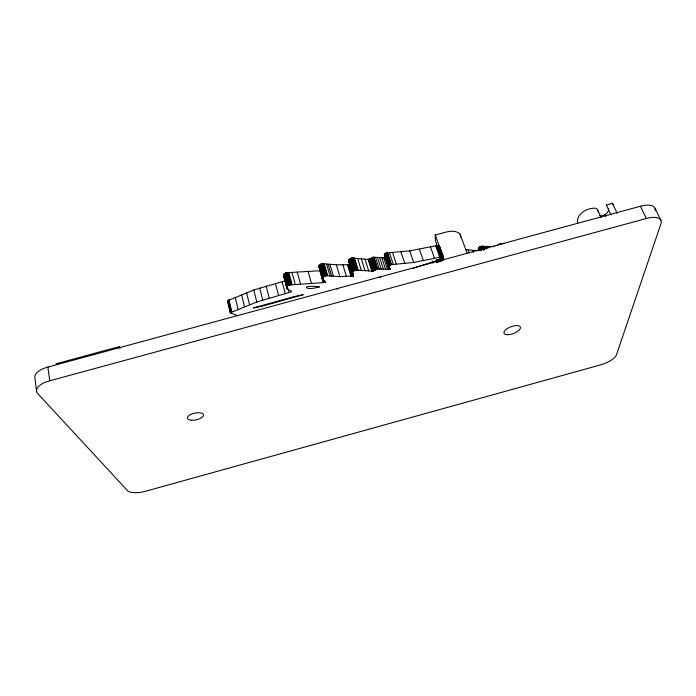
<?xml version="1.0" encoding="UTF-8"?>
<svg xmlns="http://www.w3.org/2000/svg" width="696" height="696" viewBox="0 0 696 696"><rect width="100%" height="100%" fill="white"/><g stroke="black" fill="none" stroke-linecap="round" stroke-linejoin="round"><path stroke-width="1.04" d="M494.638 246.575L481.04 246.384L478.596 247.863L478.404 250.099L476.664 250.603L465.459 249.56M320.447 270.692L287.239 272.684L283.663 274.476L283.463 275.773L284.264 276.938M439.002 246.767L439.237 245.645L437.375 245.497L409.735 250.856L387.254 252.9L384.784 254.023L384.496 255.615M608.687 208.765C608.713 213.167 603.91 216.369 599.795 215.76M325.415 281.906L322.448 278.931L319.02 267.003L319.795 264.793L323.101 263.723L336.333 264.776L347.487 264.689L349.74 264.106M385.332 257.798L373.613 257.268L368.184 259.373L352.202 258.103L348.757 260.2L349.757 263.018M253.57 307.867L293.877 296.644L303.221 294.73L263.323 305.883L253.622 307.989M348.661 260.469L353.29 275.929L352.315 272.18L355.491 270.022L372.108 271.109L377.354 269.004L389.29 269.456L390.108 268.595L388.098 266.516L390.7 264.689L413.685 262.47L440.638 257.137L443.535 257.389L441.612 259.077L413.172 268.299M606.294 205.155L612.515 203.293L617.213 213.446M380.668 277.295L379.216 277.321M353.559 275.581L348.931 259.921M443.509 257.755L439.167 245.592M325.415 282.01L323.275 282.628L289.292 285.003L287.1 286.256L286.674 287.787L287.892 289.258L291.589 291.32L291.337 291.807L256.798 302.012L230.219 312.791M353.29 275.929L339.865 276.634L326.198 275.694L322.953 276.982L322.448 278.931M353.498 275.694L348.835 260.069M353.42 275.807L348.696 260.339M497.788 245.157L499.397 243.861L504 243.617M284.821 280.906L253.805 290.006L227.409 300.776L230.211 312.922L238.041 315.697M336.62 288.918L337.917 288.744M55.924 363.834L119.651 346.538L119.999 348.539M36.644 391.63L34.922 378.015A19.619 9.022 -7.4 0 1 47.893 367.088L640.459 206.242A19.105 8.552 -25.4 0 1 655.301 210.671M49.729 380.79L646.314 218.501A19.236 8.396 -25.2 0 1 660.826 224.103L616.491 354.708A14.729 5.29 -21.4 0 1 600.483 364.904L146.082 491.115A14.781 5.377 -11.1 0 1 127.342 490.454L37.923 393.797A19.758 8.865 -7.7 0 1 49.729 380.79L47.893 367.088M437.227 245.853L435.4 240.738L435.244 234.891C442.995 233.691 453.192 227.81 460.004 233.995L467.181 253.344M385.314 256.154L384.662 255.771M319.02 267.003L319.89 268.499M600.961 217.23L597.238 209.139L595.663 208.234C587.668 207.538 576.027 213.663 577.68 222.981M655.023 208.295L660.913 220.432M640.459 206.242L646.314 218.501M606.338 204.972L611.001 215.134M604.955 214.725L605.79 216.552M612.515 203.293L613.559 205.72M487.157 246.41L487.87 248.281M485.425 246.314L486.504 249.125M483.92 246.236L484.99 249.055M483.015 246.193L484.085 249.003M482.711 246.184L484.138 249.934M482.398 246.193L483.824 249.942M482.067 246.219L483.494 249.968M481.728 246.262L482.798 249.072M481.388 246.314L482.458 249.133M481.04 246.384L482.111 249.203M480.892 246.419L481.963 249.238M480.745 246.462L481.815 249.272M480.597 246.506L481.667 249.325M480.449 246.558L481.519 249.368M480.31 246.61L481.371 249.429M480.162 246.671L481.232 249.49M480.022 246.732L481.449 250.49M479.883 246.802L481.31 250.551M479.753 246.871L481.18 250.63M479.622 246.941L480.692 249.76M479.5 247.019L480.571 249.838M479.387 247.097L480.449 249.916M479.24 247.202L480.31 250.021M479.109 247.315L480.17 250.125M478.978 247.419L480.049 250.238M478.865 247.532L479.935 250.343M478.761 247.637L479.831 250.456M478.674 247.75L479.657 250.673M478.526 247.976L479.231 249.847M478.465 248.08L479.135 250.064M478.352 248.455L479.065 250.325M478.317 248.707L479.022 250.577M472.497 250.369L473.202 252.248M468.208 249.934L469.261 252.761M439.402 245.827L443.535 257.389M435.244 234.891L444.083 259.651M438.898 245.488L443.326 258.042M438.689 245.444L443.256 258.12M438.567 245.427L443.187 258.19M438.445 245.427L442.552 256.946M438.315 245.418L442.43 256.946M438.184 245.427L442.291 256.946M442.439 258.216L443.117 260.121M437.375 245.497L441.473 257.024M441.142 258.164L442.16 261.017M436.54 245.61L440.638 257.137M435.687 245.766L439.785 257.294M440.35 259.13L441.02 261.035M440.124 259.147L440.916 261.035M440.011 259.164L440.69 261.07M439.898 259.182L440.577 261.087M439.785 259.208L440.455 261.113M439.663 259.234L440.342 261.139M439.498 259.286L440.168 261.191M439.324 259.338L440.002 261.244M439.159 259.399L439.837 261.305M439.002 259.469L439.672 261.374M438.837 259.538L439.515 261.444M438.689 259.617L439.359 261.522M438.532 259.695L439.211 261.6M438.393 259.782L439.063 261.687M438.228 259.886L438.906 261.792M437.236 259.495L438.149 262.47M437.018 259.773L437.688 261.679M436.914 259.939L437.593 261.844M436.836 260.095L437.445 262.157M436.723 260.408L437.392 262.314M436.697 260.565L437.366 262.47M436.366 260.304L437.036 262.209M436.27 260.608L436.94 262.505M430.476 246.88L434.539 258.425M432.164 261.157L432.825 263.062M419.41 249.194L423.412 260.774M409.735 250.856L413.685 262.47M400.948 251.943L404.846 263.593M392.544 252.535L396.407 264.228M389.412 252.683L393.257 264.393M387.637 252.848L391.474 264.558M387.254 252.9L391.091 264.619M386.863 252.97L390.7 264.689M386.471 253.066L390.308 264.785M386.367 253.092L390.195 264.811M386.254 253.126L390.091 264.845M386.15 253.161L389.978 264.88M386.045 253.205L389.873 264.924M385.836 253.292L389.769 264.967M385.741 253.344L389.569 265.063M385.645 253.387L389.464 265.106M385.48 253.492L389.299 265.211M385.323 253.588L389.142 265.306M385.175 253.692L388.994 265.411M385.036 253.805L388.855 265.515M389.386 267.125L389.96 269.143M384.905 253.91L388.725 265.628M389.299 267.229L389.847 269.239M384.784 254.023L388.603 265.741M389.177 267.316L389.734 269.308M384.679 254.136L388.812 266.873M388.986 267.421L389.699 269.326M384.584 254.249L388.394 265.959M388.542 266.49L389.577 269.378M384.496 254.362L389.447 269.422M384.427 254.475L389.29 269.456M384.322 254.692L389.168 269.465M384.27 254.91L388.307 267.316M383.687 257.738L387.481 269.413M381.782 257.65L385.567 269.335M379.598 257.52L383.374 269.213M377.397 257.389L381.164 269.1M375.449 257.303L379.207 269.03M373.778 257.259L377.528 268.995L373.665 257.259M373.491 257.285L377.354 269.004M373.378 257.311L377.18 269.03M373.256 257.346L377.058 269.065M376.936 269.108L373.134 257.389L376.823 269.152M372.665 257.624L376.405 269.361M372.212 257.885L375.944 269.622M371.786 258.164L375.518 269.9M371.56 258.312L375.292 270.048M371.325 258.46L375.057 270.187M370.777 258.747L374.5 270.483M370.228 258.99L373.952 270.727M370.081 259.051L373.796 270.788M369.924 259.103L373.639 270.84M369.767 259.147L373.482 270.883M369.532 259.208L373.256 270.944M369.306 259.26L373.021 270.996M369.071 259.303L372.786 271.04M368.845 259.338L372.56 271.075M368.619 259.356L372.334 271.092M368.401 259.373L372.108 271.109M368.184 259.373L371.899 271.109M365.035 259.26L368.723 271.022M361.372 258.964L365.052 270.753M357.622 258.468L361.285 270.283M354.429 258.059L358.083 269.9M354.038 258.033L357.692 269.874M353.638 258.016L357.292 269.857M353.229 258.025L356.874 269.865M352.802 258.042L356.448 269.891M352.376 258.085L356.021 269.935M352.202 258.103L355.847 269.952M352.028 258.129L355.673 269.987M351.854 258.173L355.491 270.022M351.68 258.207L355.317 270.065M351.506 258.26L355.143 270.109M351.332 258.312L354.969 270.161M351.158 258.373L354.795 270.222M350.993 258.433L354.629 270.292M350.827 258.512L354.464 270.361M350.601 258.616L354.238 270.466M350.392 258.729L354.02 270.579M350.184 258.842L353.812 270.7M349.984 258.964L353.611 270.822M349.801 259.095L353.42 270.944M349.618 259.225L353.246 271.075M349.453 259.364L353.081 271.214M349.305 259.495L352.924 271.344M349.166 259.643L352.785 271.483M349.044 259.782L352.663 271.623M348.644 261L353.159 276.025M349.514 264.271L353.055 276.086M349.296 264.376L352.95 276.138M349.175 264.419L352.829 276.181M349.053 264.454L352.707 276.225M348.992 264.471L352.585 276.251M348.487 264.567L352.072 276.347M347.983 264.637L351.567 276.425M347.487 264.689L351.071 276.477M342.902 264.863L346.46 276.677M336.333 264.776L339.865 276.634M329.947 264.532L333.454 276.425M328.225 264.384L331.714 276.286M326.589 264.132L330.078 276.051M324.153 263.758L327.633 275.703M323.814 263.732L327.294 275.677M323.466 263.723L326.937 275.668M323.101 263.723L326.572 275.668M322.726 263.749L326.198 275.694M322.352 263.784L325.824 275.729M322.17 263.81L325.641 275.755M321.987 263.836L325.45 275.79M321.804 263.88L325.267 275.825M321.613 263.923L325.084 275.877M321.43 263.975L324.893 275.929M321.256 264.036L324.719 275.99M321.074 264.106L324.536 276.051M320.908 264.175L324.362 276.121M320.665 264.28L324.118 276.234M320.43 264.402L323.884 276.356M320.204 264.532L323.657 276.477M319.995 264.663L323.449 276.608M319.795 264.793L323.249 276.747M324.214 280.392L324.901 282.332M319.612 264.941L323.066 276.886M319.507 265.037L322.953 276.982M319.403 265.132L322.848 277.078M323.91 280.462L324.475 282.445M319.307 265.228L322.753 277.182M319.229 265.333L322.674 277.278M323.031 278.557L324.171 282.506M319.16 265.437L322.544 277.478M319.055 265.637L323.866 282.559M319.595 268.169L323.031 280.07M318.942 266.237L323.57 282.602M319.856 270.753L323.275 282.628M308.111 271.51L311.469 283.437M297.236 272.171L300.533 284.151M291.928 272.362L295.208 284.377M288.796 272.493L292.05 284.525M288.283 272.536L291.537 284.568M287.761 272.597L291.015 284.629M287.239 272.684L290.484 284.716M286.717 272.788L289.962 284.821M286.491 272.841L289.736 284.882M286.265 272.902L289.51 284.942M286.047 272.971L289.292 285.003M285.83 273.041L289.075 285.082M285.621 273.119L288.857 285.16M285.412 273.215L288.657 285.247M285.212 273.302L288.449 285.343M284.986 273.424L288.222 285.464M284.76 273.545L287.996 285.586M284.551 273.676L287.787 285.717M284.36 273.815L287.587 285.856M284.177 273.954L287.405 285.995M284.003 274.102L287.231 286.134M287.857 288.605L288.918 292.59M283.881 274.224L287.1 286.256M283.768 274.346L286.987 286.378M283.663 274.476L287.213 287.935M283.516 274.72L286.735 286.752M283.463 274.85L287.135 288.579M283.402 275.094L286.856 288.196M282.106 281.689L285.29 293.634M275.425 283.516L278.565 295.469M266.159 286.073L269.23 298.062M460.004 233.995L460.813 237.153M259.695 288.014L262.731 300.011M253.805 290.006L256.798 302.012M246.567 292.677L249.516 304.683M241.564 294.652L244.479 306.658M235.222 297.288L238.084 309.302M229.01 299.941L231.838 311.956M228.584 300.133L231.403 312.147M228.175 300.341L230.994 312.347M227.783 300.55L230.594 312.565M598.047 210.775L598.334 212.532M319.325 286.865C304.639 291.572 299.654 284.212 319.325 286.891M191.174 420.193A8.239 3.445 -11.9 0 0 203.554 415.207A8.239 3.445 -11.9 0 0 191.678 414.033A8.239 3.445 -11.9 0 0 191.174 420.193M507.897 334.733A8.744 3.628 -20.5 0 0 520.495 327.755A8.744 3.628 -20.5 0 0 508.228 328.007A8.744 3.628 -20.5 0 0 507.897 334.733"/></g></svg>
